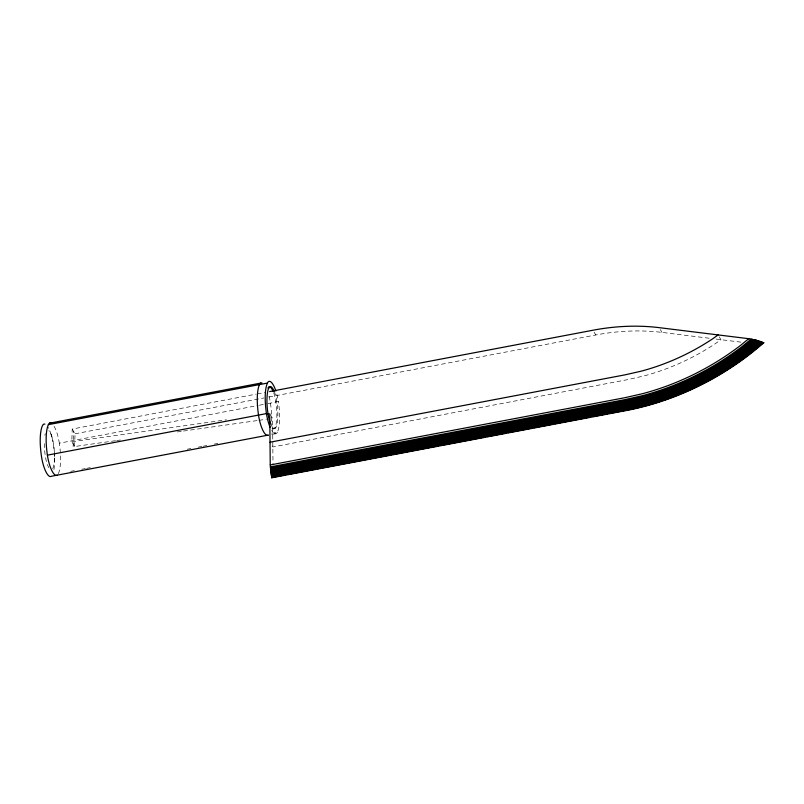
<?xml version="1.0" encoding="UTF-8"?>
<svg xmlns="http://www.w3.org/2000/svg" width="804" height="804" viewBox="0 0 804 804"><rect width="100%" height="100%" fill="white"/><g stroke="black" fill="none" stroke-linecap="round" stroke-linejoin="round"><path stroke-width="0.6" stroke-dasharray="4.02 3.01" d="M115.454 440.713L74.631 446.511L71.817 441.758L72.219 429.045L256.094 394.151M73.144 446.682L73.626 431.426M74.631 446.511L75.033 433.798L72.219 429.045M52.702 468.682L53.134 467.556A31.557 8.944 79.3 0 0 54.441 453.798M272.033 428.09A13.708 3.889 79.3 0 0 274.174 428.703L275.491 426.381A32.683 9.266 79.3 0 0 276.184 404.131L275.149 397.829A13.708 3.889 79.3 0 0 273.179 391.498M274.174 428.703L275.169 428.512L276.476 426.2A32.683 9.266 79.3 0 0 277.179 403.94L276.134 397.638A13.708 3.889 79.3 0 0 274.174 391.317M257.32 393.92L264.727 392.513M75.033 433.798L263.843 397.97M268.777 397.035L595.794 334.977A205.985 155.393 -30.6 0 1 661.983 332.404L709.892 338.313M275.842 401.568L276.837 401.387M58.36 473.687A37.878 10.743 79.3 0 0 59.325 443.185L258.164 405.447M259.39 405.216L266.757 403.819M267.983 403.578L278.375 401.608A18.934 5.367 79.3 0 0 276.234 392.111M275.028 427.577L276.013 427.386M70.641 471.355L74.32 470.662M81.686 469.265L85.365 468.561M86.591 468.33L90.279 467.637M187.242 449.235L190.93 448.531M198.297 447.135L201.975 446.431M203.201 446.2L206.879 445.506M214.246 444.109L217.934 443.406M271.752 433.195L277.41 432.12A37.878 10.743 79.3 0 0 278.375 401.608M271.772 434.441L276.305 433.577M71.817 441.758L226.457 419.788M116.691 440.542L120.399 440.009M177.312 431.929L182.257 431.225M183.493 431.044L257.722 420.502M258.958 420.331L266.385 419.276M716.032 339.067L741.76 342.243M719.258 336.816L720.947 339.67L715.751 343.388A185.784 140.157 -30.6 0 1 643.592 376.031L627.643 379.639L272.837 446.954L270.023 442.2M660.295 329.55L661.983 332.404M594.116 332.122L595.794 334.977M270.315 414.593L272.566 418.392L272.998 463.727M51.235 434.813L52.009 437.074M54.481 454.803L54.561 456.803M271.662 421.236A37.878 10.743 79.3 0 0 270.445 403.116A18.934 5.367 79.3 0 0 268.636 394.734M271.531 423.819A37.878 10.743 79.3 0 1 271.3 426.21M54.079 426.291A18.934 5.367 79.3 0 1 59.325 443.185M277.41 432.12A18.934 5.367 79.3 0 1 271.692 430.482M53.908 469.596A37.878 10.743 79.3 0 0 53.376 444.31A18.934 5.367 79.3 0 0 48.129 427.416M54.31 451.295A31.557 8.944 79.3 0 0 53.808 446.069L52.833 440.16A12.573 3.568 79.3 0 0 48.853 430.673M275.169 428.512A13.708 3.889 79.3 0 1 271.822 426.271M44.3 443.647A31.557 8.944 79.3 0 0 44.984 453.778L45.959 459.687A12.573 3.568 79.3 0 0 48.833 467.677M44.893 435.386A31.557 8.944 79.3 0 1 45.235 433.738"/><path stroke-width="1.21" d="M274.174 391.317A13.708 3.889 79.3 0 0 269.652 386.694L268.345 389.005A32.683 9.266 79.3 0 0 267.642 411.256L268.687 417.557A13.708 3.889 79.3 0 0 270.647 423.889M269.662 391.578L592.99 330.223A205.985 155.393 -30.6 0 1 659.179 327.65L748.735 338.695L756.273 340.182L763.8 342.755A227.411 171.564 -30.6 0 1 626.025 410.603L271.752 477.797L272.154 476.943M748.735 338.695L740.605 345.348A214.316 161.674 -30.6 0 1 642.376 393.729L624.688 397.739L270.244 464.963L271.752 477.797M751.197 339.057L741.851 346.725A216.638 163.433 -30.6 0 1 642.547 395.628L624.718 399.668L270.295 466.893M752.454 339.288L742.494 347.459A217.794 164.307 -30.6 0 1 642.657 396.623L624.758 400.673L270.355 467.898M753.72 339.559L743.147 348.222A218.939 165.172 -30.6 0 1 642.798 397.648L624.819 401.719L270.435 468.933M754.996 339.861L743.821 349.006A220.226 166.137 -30.6 0 1 624.909 402.774L270.536 469.988M756.273 340.182L744.504 349.82A221.321 166.971 -30.6 0 1 625.009 403.849L270.657 471.064M757.549 340.544L745.207 350.655A222.396 167.775 -30.6 0 1 625.13 404.955M758.815 340.936L745.901 351.509A223.452 168.579 -30.6 0 1 625.281 406.06L270.948 473.275M760.081 341.348L746.614 352.383A224.487 169.353 -30.6 0 1 625.442 407.186L271.119 474.39M761.338 341.79L747.328 353.268A225.492 170.116 -30.6 0 1 625.612 408.321L271.31 475.526M762.574 342.263L748.042 354.172A226.467 170.85 -30.6 0 1 625.813 409.467L271.521 476.661M750.966 352.393L752.835 350.866M762.041 343.79L748.474 354.916A226.467 170.85 -30.6 0 1 682.204 393.287M718.133 334.916L712.937 338.635A185.784 140.157 -30.6 0 1 640.778 371.277L624.829 374.885L270.023 442.2M763.8 342.755L762.172 343.207M49.466 423.195L260.586 383.126M57.255 475.144A18.934 5.367 79.3 0 1 47.396 455.154A37.878 10.743 79.3 0 1 48.361 424.653L267.41 383.086A18.934 5.367 79.3 0 1 275.883 391.025M267.812 388L268.807 387.809M47.396 455.154L266.446 413.588A37.878 10.743 79.3 0 1 267.41 383.086M266.998 414.01L267.983 413.819M270.787 472.159L625.13 404.955M271.963 477.395L285.49 474.832M287.953 474.37L315.017 469.234M317.479 468.762L361.76 460.37M364.222 459.898L391.287 454.762M393.749 454.3L408.512 451.496M410.965 451.034L429.416 447.537M431.879 447.064L438.029 445.898M440.491 445.436L467.556 440.301M470.018 439.838L484.782 437.034M487.244 436.572L505.696 433.065M508.148 432.602L514.299 431.436M516.761 430.964L531.524 428.17M533.987 427.698L552.438 424.2M554.901 423.738L561.051 422.572M563.514 422.1L590.578 416.964M593.03 416.502L607.794 413.698M610.256 413.236L625.02 410.432M269.752 413.638L270.244 464.963M261.973 382.915A18.934 5.367 79.3 0 0 259.481 384.583A37.878 10.743 79.3 0 0 258.516 415.095A18.934 5.367 79.3 0 0 268.375 435.085L51.315 476.28A18.934 5.367 79.3 0 1 41.456 456.29A37.878 10.743 79.3 0 1 42.411 425.778A18.934 5.367 79.3 0 1 44.903 424.11M48.361 424.653A18.934 5.367 79.3 0 1 50.853 422.984M270.074 427.195A18.934 5.367 79.3 0 1 266.446 413.588M268.667 386.875A13.708 3.889 79.3 0 1 273.179 391.498M743.328 358.323A225.492 170.116 -30.6 0 1 739.389 361.157M734.404 364.624A225.492 170.116 -30.6 0 1 732.384 365.971M723.178 371.87A225.492 170.116 -30.6 0 1 721.098 373.136M719.007 374.393A225.492 170.116 -30.6 0 1 715.861 376.232M703.048 383.196A225.492 170.116 -30.6 0 1 692.154 388.513M689.943 389.518A225.492 170.116 -30.6 0 1 686.626 390.995M681.068 393.367A225.492 170.116 -30.6 0 1 673.229 396.472M681.088 393.749A226.467 170.85 -30.6 0 1 662.998 400.533M661.863 400.915A226.467 170.85 -30.6 0 1 644.677 406.03M642.386 406.623A226.467 170.85 -30.6 0 1 626.246 410.201"/></g></svg>
